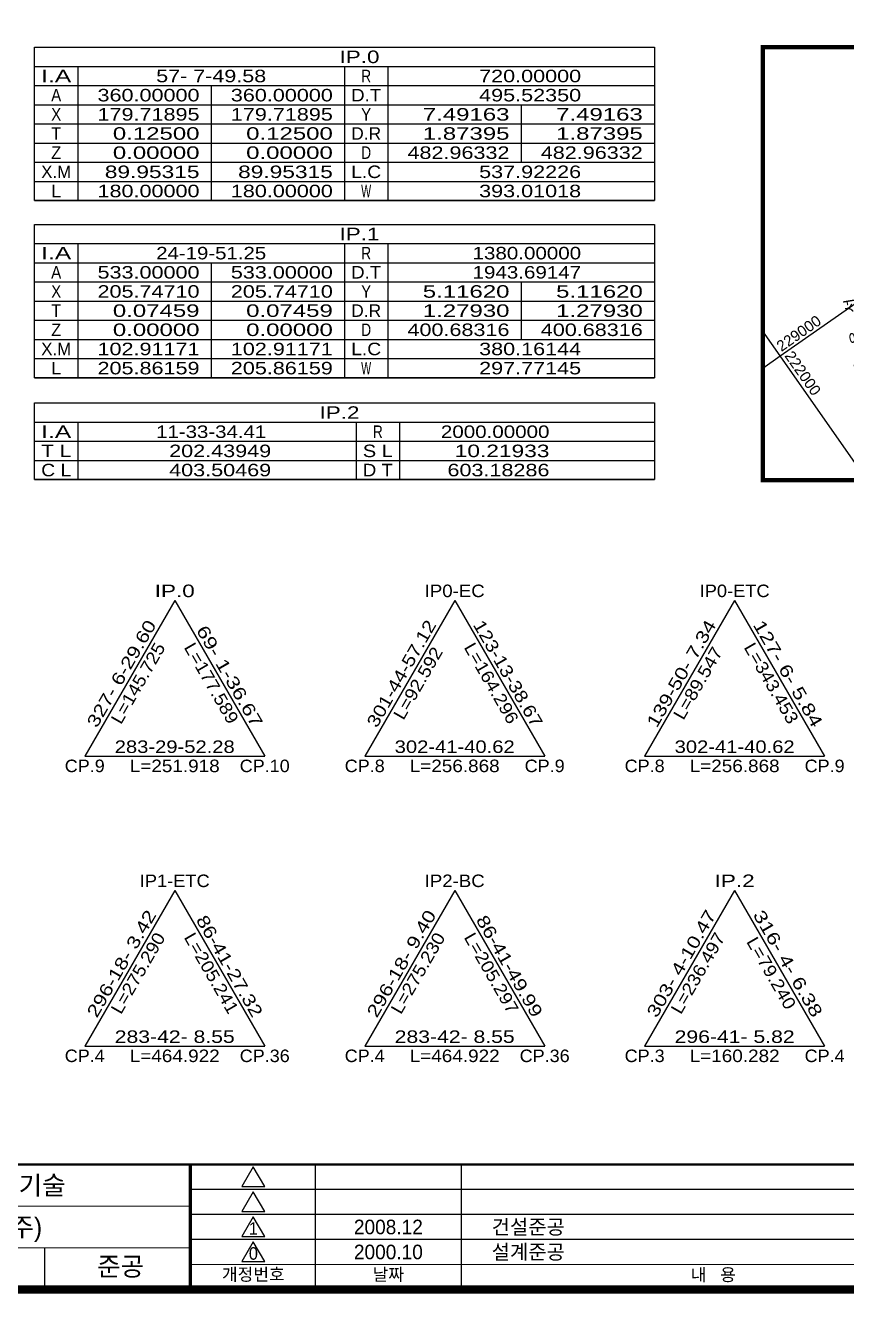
# Model space of a CAD drawing. Extents: x 225142 to 225983, y 224653 to 225247.
# Drawn here: x 225397.8 to 225595, y 224671.6 to 224976 of the extents above; entities that cross this region are included whole.
import ezdxf
from ezdxf.enums import TextEntityAlignment as Align

# ---------------------------------------------------------------- set-up
doc = ezdxf.new("R2010")
doc.units = 0
doc.header["$LTSCALE"] = 10
doc.header["$MEASUREMENT"] = 0
for name, color, linetype in [('CA-LEAL', 1, 'CONTINUOUS'), ('CA-LEAT', 3, 'CONTINUOUS'), ('CA-MACT', 7, 'CONTINUOUS'), ('CA-TABL-LIN1', 4, 'CONTINUOUS'), ('CA-TABL-LIN2', 1, 'CONTINUOUS'), ('CA-TABL-TEX1', 6, 'CONTINUOUS'), ('CA-TABL-TEX2', 3, 'CONTINUOUS'), ('CV-GRID-BORD', 4, 'CONTINUOUS'), ('CV-GRID-LINE', 1, 'CONTINUOUS'), ('CV-GRID-TEXT', 4, 'CONTINUOUS'), ('CX-BORD', 3, 'CONTINUOUS'), ('CX-BORD-LIN1', 4, 'CONTINUOUS'), ('CX-BORD-LIN2', 3, 'CONTINUOUS'), ('CX-BORD-TEX2', 7, 'CONTINUOUS'), ('CX-BORD-TEX3', 6, 'CONTINUOUS')]:
    doc.layers.add(name, color=color, linetype=linetype)
doc.styles.get("Standard").update_dxf_attribs({"font": 'Dotum.ttf'})
doc.styles.add('TB_TEXT', font='Dotum.ttf')
doc.styles.add('TB_WBTXT', font='Dotum.ttf')
doc.styles.add('TB_WMTXT', font='Dotum.ttf')

# ---------------------------------------------------------------- blocks, each defined once
blk = doc.blocks.new('CXBLKA1-KHCA1')
at = {"layer": 'CX-BORD-LIN1', "const_width": 2}
blk.add_lwpolyline([(796, 0), (0, 0), (0, 554), (796, 554)], close=True, dxfattribs=at)
at = {"layer": 'CX-BORD-LIN1'}
for points, const_width in [([(796, 30), (0, 30)], 0.6), ([(270, 0), (270, 30)], 0.8), ([(270, 0), (270, 30)], 0.6), ([(300, 0), (300, 30)], 0.3), ([(335, 0), (335, 30)], 0.3), ([(566, 6), (270, 6)], 0.2)]:
    blk.add_lwpolyline(points, dxfattribs=dict(at, const_width=const_width))
for points in [[(285.08, 29.47), (282.34, 24.71), (287.83, 24.71)], [(285.08, 23.47), (282.34, 18.71), (287.83, 18.71)], [(285.08, 17.47), (282.34, 12.71), (287.83, 12.71)], [(285.08, 11.47), (282.34, 6.71), (287.83, 6.71)]]:
    blk.add_lwpolyline(points, close=True, dxfattribs=at)
at = {"layer": 'CX-BORD-LIN2'}
for points in [[(566, 24), (270, 24)], [(566, 18), (270, 18)], [(566, 12), (270, 12)]]:
    blk.add_lwpolyline(points, dxfattribs=at)
at = {"layer": 'CX-BORD-LIN2', "const_width": 0.3}
for points in [[(270, 20), (130, 20)], [(270, 10), (0, 10)], [(235, 0), (235, 10)]]:
    blk.add_lwpolyline(points, dxfattribs=at)
at = {"layer": 'CX-BORD-LIN1', "style": 'TB_TEXT'}
for tag, height, p in [('TR_RNUM4', 3, (285.11, 26.64)), ('TR_RDAT4', 3.5, (317.5, 27)), ('TR_DGN4', 3.5, (459.12, 27)), ('TR_CHK4', 3.5, (499.12, 27)), ('TR_APP4', 3.5, (539.12, 27)), ('TR_RNUM3', 3, (285.11, 20.64)), ('TR_RDAT3', 3.5, (317.5, 21)), ('TR_DGN3', 3.5, (459.12, 21)), ('TR_CHK3', 3.5, (499.12, 21)), ('TR_APP3', 3.5, (539.12, 21)), ('TR_RNUM2', 3, (285.11, 14.64)), ('TR_RDAT2', 3.5, (317.5, 15)), ('TR_DGN2', 3.5, (459.12, 15)), ('TR_CHK2', 3.5, (499.12, 15)), ('TR_APP2', 3.5, (539.12, 15)), ('TR_RNUM1', 3, (285.11, 8.64)), ('TR_RDAT1', 3.5, (317.5, 9)), ('TR_DGN1', 3.5, (459.12, 9)), ('TR_CHK1', 3.5, (499.12, 9)), ('TR_APP1', 3.5, (539.12, 9))]:
    blk.add_attdef(tag, text='', height=height, dxfattribs=at).set_placement(p, align=Align.MIDDLE_CENTER)
for tag, p in [('TR_RCON4', (342.3, 27)), ('TR_RCON3', (342.3, 21)), ('TR_RCON2', (342.3, 15)), ('TR_RCON1', (342.3, 9))]:
    blk.add_attdef(tag, text='', height=3.5, dxfattribs=at).set_placement(p, align=Align.MIDDLE_LEFT)
at = {"layer": 'CX-BORD-LIN2', "style": 'TB_TEXT'}
blk.add_attdef('TD_VERSION', text='', height=3, rotation=90, dxfattribs=at).set_placement((800.5, 48.01), align=Align.MIDDLE_CENTER)
at = {"layer": 'CX-BORD-TEX2', "style": 'TB_WMTXT'}
for tag, height, p in [('TB_CNAME', 5, (15.34, 531.83)), ('TB_CSCOP', 4, (16.63, 523.83))]:
    blk.add_attdef(tag, text='', height=height, dxfattribs=at).set_placement(p, align=Align.BOTTOM_LEFT)
at = {"layer": 'CX-BORD-TEX2', "style": 'TB_WBTXT'}
for tag, height, p in [('TB_MTITIL', 10, (398, 533.33)), ('TB_STITL', 7, (398, 518.33))]:
    blk.add_attdef(tag, text='', height=height, dxfattribs=at).set_placement(p, align=Align.MIDDLE_CENTER)
at = {"layer": 'CX-BORD-TEX3', "style": 'TB_TEXT'}
for s, p in [('개정번호', (285.08, 3.66)), ('날짜', (317.5, 3.66)), ('내   용', (395.5, 3.58))]:
    blk.add_text(s, height=3, dxfattribs=at).set_placement(p, align=Align.MIDDLE)
for tag, height, p in [('TD_DCOMP', 4.5, (217.5, 25)), ('TD_CSECT', 4.5, (611, 25)), ('TD_DNAME_TOP', 4.5, (755, 25)), ('TD_DNAME_MAIN', 4.5, (755, 19.01)), ('TD_CCOMP', 4.5, (217.5, 15)), ('TD_HSCAL', 4.5, (626.7, 15.24)), ('TD_VSCAL', 4.5, (655.78, 15.24)), ('TD_DNAME_BOT', 3, (755, 13.65)), ('TD_CNAME', 4.5, (65, 5.75)), ('TD_FIELD', 4.5, (182.5, 5.53)), ('TD_CSTEP', 4.5, (253.24, 5.53)), ('TD_DWGCODE', 4.5, (641, 5.39)), ('TD_DWGNO', 4.5, (755, 5.39))]:
    blk.add_attdef(tag, text='', height=height, dxfattribs=at).set_placement(p, align=Align.MIDDLE_CENTER)
at = {"layer": 'CX-BORD-TEX3', "style": 'TB_TEXT', "width": 0.9}
blk.add_attdef('TD_CDIST', text='', height=4.5, dxfattribs=at).set_placement((656, 25), align=Align.MIDDLE_CENTER)

msp = doc.modelspace()

# ---------------------------------------------------------------- linework, layer by layer
at = {"layer": 'CA-LEAL', "linetype": 'Continuous'}
for p, q in [((225433.7, 224837.96), (225412.1, 224800.55)), ((225433.7, 224837.96), (225455.3, 224800.55)), ((225500.9, 224837.96), (225479.3, 224800.55)), ((225500.9, 224837.96), (225522.5, 224800.55)), ((225568.1, 224837.96), (225546.5, 224800.55)), ((225568.1, 224837.96), (225589.7, 224800.55)), ((225412.1, 224800.55), (225455.3, 224800.55)), ((225479.3, 224800.55), (225522.5, 224800.55)), ((225546.5, 224800.55), (225589.7, 224800.55)), ((225433.7, 224768.36), (225412.1, 224730.95)), ((225433.7, 224768.36), (225455.3, 224730.95)), ((225500.9, 224768.36), (225479.3, 224730.95)), ((225500.9, 224768.36), (225522.5, 224730.95)), ((225568.1, 224768.36), (225546.5, 224730.95)), ((225568.1, 224768.36), (225589.7, 224730.95)), ((225412.1, 224730.95), (225455.3, 224730.95)), ((225479.3, 224730.95), (225522.5, 224730.95)), ((225546.5, 224730.95), (225589.7, 224730.95))]:
    msp.add_line(p, q, dxfattribs=at)
at = {"layer": 'CA-TABL-LIN1'}
for p, q in [((225400.05, 224970.75), (225548.85, 224970.75)), ((225400.05, 224933.95), (225400.05, 224970.75)), ((225548.85, 224970.75), (225548.85, 224933.95)), ((225400.05, 224966.15), (225548.85, 224966.15)), ((225410.45, 224966.15), (225410.45, 224933.95)), ((225474.45, 224966.15), (225474.45, 224933.95)), ((225484.85, 224966.15), (225484.85, 224933.95)), ((225548.85, 224933.95), (225400.05, 224933.95)), ((225400.05, 224933.95), (225548.85, 224933.95)), ((225400.05, 224928.23), (225548.85, 224928.23)), ((225400.05, 224891.43), (225400.05, 224928.23)), ((225548.85, 224928.23), (225548.85, 224891.43)), ((225400.05, 224923.63), (225548.85, 224923.63)), ((225410.45, 224923.63), (225410.45, 224891.43)), ((225474.45, 224923.63), (225474.45, 224891.43)), ((225484.85, 224923.63), (225484.85, 224891.43)), ((225400.05, 224891.43), (225548.85, 224891.43)), ((225548.85, 224891.43), (225400.05, 224891.43)), ((225400.05, 224885.36), (225548.85, 224885.36)), ((225400.05, 224866.96), (225400.05, 224885.36)), ((225548.85, 224885.36), (225548.85, 224866.96)), ((225400.05, 224880.76), (225548.85, 224880.76)), ((225410.45, 224880.76), (225410.45, 224866.96)), ((225477.25, 224880.76), (225477.25, 224866.96)), ((225487.65, 224880.76), (225487.65, 224866.96)), ((225400.05, 224866.96), (225548.85, 224866.96)), ((225548.85, 224866.96), (225400.05, 224866.96))]:
    msp.add_line(p, q, dxfattribs=at)
at = {"layer": 'CA-TABL-LIN2'}
for p, q in [((225400.05, 224961.55), (225548.85, 224961.55)), ((225442.45, 224961.55), (225442.45, 224933.95)), ((225400.05, 224956.95), (225548.85, 224956.95)), ((225516.85, 224956.95), (225516.85, 224943.15)), ((225400.05, 224952.35), (225548.85, 224952.35)), ((225400.05, 224947.75), (225548.85, 224947.75)), ((225400.05, 224943.15), (225548.85, 224943.15)), ((225400.05, 224938.55), (225548.85, 224938.55)), ((225400.05, 224919.03), (225548.85, 224919.03)), ((225442.45, 224919.03), (225442.45, 224891.43)), ((225400.05, 224914.43), (225548.85, 224914.43)), ((225516.85, 224914.43), (225516.85, 224900.63)), ((225400.05, 224909.83), (225548.85, 224909.83)), ((225400.05, 224905.23), (225548.85, 224905.23)), ((225400.05, 224900.63), (225548.85, 224900.63)), ((225400.05, 224896.03), (225548.85, 224896.03)), ((225400.05, 224876.16), (225548.85, 224876.16)), ((225400.05, 224871.56), (225548.85, 224871.56))]:
    msp.add_line(p, q, dxfattribs=at)
at = {"layer": 'CV-GRID-BORD', "const_width": 1}
msp.add_lwpolyline([(225574.85, 224866.83), (225930.93, 224866.83), (225930.93, 224970.75), (225574.85, 224970.75)], close=True, dxfattribs=at)
at = {"layer": 'CV-GRID-LINE', "linetype": 'Continuous'}
for p, q in [((225579.03, 224896.65), (225660.94, 224954.01)), ((225579.03, 224896.65), (225574.85, 224902.62)), ((225574.85, 224893.73), (225579.03, 224896.65)), ((225599.91, 224866.83), (225579.03, 224896.65))]:
    msp.add_line(p, q, dxfattribs=at)

# ---------------------------------------------------------------- block references
at = {"layer": 'CX-BORD'}
ref = msp.add_blockref('CXBLKA1-KHCA1', (225167.48, 224672.57), dxfattribs=at)
ref.add_attrib('TD_DCOMP', '(주) 한국종합기술', dxfattribs={"layer": 'CX-BORD-TEX3', "height": 4.5, "style": 'TB_TEXT'}).set_placement((225384.98, 224697.57), align=Align.MIDDLE_CENTER)
ref.add_attrib('TD_CCOMP', '삼성물산 (주)', dxfattribs={"layer": 'CX-BORD-TEX3', "height": 4.5, "style": 'TB_TEXT'}).set_placement((225384.98, 224687.57), align=Align.MIDDLE_CENTER)
ref.add_attrib('TD_CSTEP', '준공', dxfattribs={"layer": 'CX-BORD-TEX3', "height": 4.5, "style": 'TB_TEXT'}).set_placement((225420.72, 224678.1), align=Align.MIDDLE_CENTER)
ref.add_attrib('TR_RNUM1', '0', dxfattribs={"layer": 'CX-BORD-LIN1', "height": 3, "style": 'TB_TEXT'}).set_placement((225452.58, 224681.21), align=Align.MIDDLE_CENTER)
ref.add_attrib('TR_RDAT1', '2000.10', dxfattribs={"layer": 'CX-BORD-LIN1', "height": 3.5, "style": 'TB_TEXT'}).set_placement((225484.98, 224681.57), align=Align.MIDDLE_CENTER)
ref.add_attrib('TR_RCON1', '설계준공', dxfattribs={"layer": 'CX-BORD-LIN1', "height": 3.5, "style": 'TB_TEXT'}).set_placement((225509.78, 224681.57), align=Align.MIDDLE_LEFT)
ref.add_attrib('TR_RNUM2', '1', dxfattribs={"layer": 'CX-BORD-LIN1', "height": 3, "style": 'TB_TEXT'}).set_placement((225452.58, 224687.21), align=Align.MIDDLE_CENTER)
ref.add_attrib('TR_RDAT2', '2008.12', dxfattribs={"layer": 'CX-BORD-LIN1', "height": 3.5, "style": 'TB_TEXT'}).set_placement((225484.98, 224687.57), align=Align.MIDDLE_CENTER)
ref.add_attrib('TR_RCON2', '건설준공', dxfattribs={"layer": 'CX-BORD-LIN1', "height": 3.5, "style": 'TB_TEXT'}).set_placement((225509.78, 224687.57), align=Align.MIDDLE_LEFT)

# ---------------------------------------------------------------- texts
at = {"layer": 'CA-LEAT'}
for s, rotation, width, p, p2 in [('IP.0', 0, 1.239306, (225428.9, 224838.76), (225438.5, 224838.76)), ('IP0-EC', 0, 1.009301, (225493.7, 224838.76), (225508.1, 224838.76)), ('IP0-ETC', 0, 1.006143, (225559.7, 224838.76), (225576.5, 224838.76)), ('327- 6-29.60', 60, 1.054426, (225415.01, 224807.19), (225429.41, 224832.13)), ('301-44-57.12', 60, 1.015822, (225482.21, 224807.19), (225496.61, 224832.13)), ('123-13-38.67', 300, 1.015822, (225505.2, 224832.13), (225519.6, 224807.19)), ('139-50- 7.34', 60, 1.054426, (225549.41, 224807.19), (225563.81, 224832.13)), ('127- 6- 5.84', 300, 1.096081, (225572.4, 224832.13), (225586.8, 224807.19)), (' 69- 1-36.67', 300, 1.096081, (225438, 224832.13), (225452.4, 224807.19)), ('L=145.725', 60, 1.036811, (225420.79, 224808), (225431.59, 224826.71)), ('L=177.589', 300, 1.036811, (225435.81, 224826.71), (225446.61, 224808)), ('L=92.592', 60, 1.043309, (225488.59, 224809.04), (225498.19, 224825.67)), ('L=164.296', 300, 1.036811, (225503.01, 224826.71), (225513.81, 224808)), ('L=89.547', 60, 1.043309, (225555.79, 224809.04), (225565.39, 224825.67)), ('L=343.453', 300, 1.036811, (225570.21, 224826.71), (225581.01, 224808)), ('283-29-52.28', 0, 1.015822, (225419.3, 224801.35), (225448.1, 224801.35)), ('302-41-40.62', 0, 1.015822, (225486.5, 224801.35), (225515.3, 224801.35)), ('302-41-40.62', 0, 1.015822, (225553.7, 224801.35), (225582.5, 224801.35)), ('CP.9', 0, 0.992175, (225407.3, 224796.75), (225416.9, 224796.75)), ('L=251.918', 0, 1.036811, (225422.9, 224796.75), (225444.5, 224796.75)), ('CP.10', 0, 0.991258, (225449.3, 224796.75), (225461.3, 224796.75)), ('CP.8', 0, 0.992175, (225474.5, 224796.75), (225484.1, 224796.75)), ('L=256.868', 0, 1.036811, (225490.1, 224796.75), (225511.7, 224796.75)), ('CP.9', 0, 0.992175, (225517.7, 224796.75), (225527.3, 224796.75)), ('CP.8', 0, 0.992175, (225541.7, 224796.75), (225551.3, 224796.75)), ('L=256.868', 0, 1.036811, (225557.3, 224796.75), (225578.9, 224796.75)), ('CP.9', 0, 0.992175, (225584.9, 224796.75), (225594.5, 224796.75)), ('IP1-ETC', 0, 1.006143, (225425.3, 224769.16), (225442.1, 224769.16)), ('IP2-BC', 0, 0.994546, (225493.7, 224769.16), (225508.1, 224769.16)), ('IP.2', 0, 1.239306, (225563.3, 224769.16), (225572.9, 224769.16)), ('296-18- 3.42', 60, 1.054426, (225415.01, 224737.58), (225429.41, 224762.52)), ('296-18- 9.40', 60, 1.054426, (225482.21, 224737.58), (225496.61, 224762.52)), ('303- 4-10.47', 60, 1.054426, (225549.41, 224737.58), (225563.81, 224762.52)), ('316- 4- 6.38', 300, 1.096081, (225572.4, 224762.52), (225586.8, 224737.58)), (' 86-41-27.32', 300, 1.054426, (225438, 224762.52), (225452.4, 224737.58)), (' 86-41-49.99', 300, 1.054426, (225505.2, 224762.52), (225519.6, 224737.58)), ('L=275.290', 60, 1.036811, (225420.79, 224738.4), (225431.59, 224757.1)), ('L=205.241', 300, 1.036811, (225435.81, 224757.1), (225446.61, 224738.4)), ('L=275.230', 60, 1.036811, (225487.99, 224738.4), (225498.79, 224757.1)), ('L=205.297', 300, 1.036811, (225503.01, 224757.1), (225513.81, 224738.4)), ('L=236.497', 60, 1.036811, (225555.19, 224738.4), (225565.99, 224757.1)), ('L=79.240', 300, 1.043309, (225570.81, 224756.07), (225580.41, 224739.44)), ('283-42- 8.55', 0, 1.054426, (225419.3, 224731.75), (225448.1, 224731.75)), ('283-42- 8.55', 0, 1.054426, (225486.5, 224731.75), (225515.3, 224731.75)), ('296-41- 5.82', 0, 1.054426, (225553.7, 224731.75), (225582.5, 224731.75)), ('CP.4', 0, 0.992175, (225407.3, 224727.15), (225416.9, 224727.15)), ('L=464.922', 0, 1.036811, (225422.9, 224727.15), (225444.5, 224727.15)), ('CP.36', 0, 0.991258, (225449.3, 224727.15), (225461.3, 224727.15)), ('CP.4', 0, 0.992175, (225474.5, 224727.15), (225484.1, 224727.15)), ('L=464.922', 0, 1.036811, (225490.1, 224727.15), (225511.7, 224727.15)), ('CP.36', 0, 0.991258, (225516.5, 224727.15), (225528.5, 224727.15)), ('CP.3', 0, 0.992175, (225541.7, 224727.15), (225551.3, 224727.15)), ('L=160.282', 0, 1.036811, (225557.3, 224727.15), (225578.9, 224727.15)), ('CP.4', 0, 0.992175, (225584.9, 224727.15), (225594.5, 224727.15))]:
    msp.add_text(s, height=3, rotation=rotation, dxfattribs=dict(at, width=width)).set_placement(p, p2, align=Align.FIT)
at = {"layer": 'CA-MACT'}
msp.add_text('이    음    선', height=2.85, rotation=99.4691, dxfattribs=at).set_placement((225600.33, 224892.01))
at = {"layer": 'CA-TABL-TEX1'}
for s, width, p, p2 in [('IP.0', 1.239306, (225473.25, 224966.95), (225482.85, 224966.95)), ('I.A', 1.328926, (225401.65, 224962.35), (225408.85, 224962.35)), ('R', 0.861988, (225478.45, 224962.35), (225480.85, 224962.35)), ('A', 0.86325, (225404.05, 224957.75), (225406.45, 224957.75)), ('D.T', 1.026582, (225476.05, 224957.75), (225483.25, 224957.75)), ('X', 0.954045, (225404.05, 224953.15), (225406.45, 224953.15)), ('Y', 0.957143, (225478.45, 224953.15), (225480.85, 224953.15)), ('T', 0.987605, (225404.05, 224948.55), (225406.45, 224948.55)), ('D.R', 0.977238, (225476.05, 224948.55), (225483.25, 224948.55)), ('Z', 0.954045, (225404.05, 224943.95), (225406.45, 224943.95)), ('D', 0.794609, (225478.45, 224943.95), (225480.85, 224943.95)), ('X.M', 0.966557, (225401.65, 224939.35), (225408.85, 224939.35)), ('L.C', 1.05537, (225476.05, 224939.35), (225483.25, 224939.35)), ('L', 1.06426, (225404.05, 224934.75), (225406.45, 224934.75)), ('W', 0.645077, (225478.45, 224934.75), (225480.85, 224934.75)), ('IP.1', 1.239306, (225473.25, 224924.43), (225482.85, 224924.43)), ('I.A', 1.328926, (225401.65, 224919.83), (225408.85, 224919.83)), ('R', 0.861988, (225478.45, 224919.83), (225480.85, 224919.83)), ('A', 0.86325, (225404.05, 224915.23), (225406.45, 224915.23)), ('D.T', 1.026582, (225476.05, 224915.23), (225483.25, 224915.23)), ('X', 0.954045, (225404.05, 224910.63), (225406.45, 224910.63)), ('Y', 0.957143, (225478.45, 224910.63), (225480.85, 224910.63)), ('T', 0.987605, (225404.05, 224906.03), (225406.45, 224906.03)), ('D.R', 0.977238, (225476.05, 224906.03), (225483.25, 224906.03)), ('Z', 0.954045, (225404.05, 224901.43), (225406.45, 224901.43)), ('D', 0.794609, (225478.45, 224901.43), (225480.85, 224901.43)), ('X.M', 0.966557, (225401.65, 224896.83), (225408.85, 224896.83)), ('L.C', 1.05537, (225476.05, 224896.83), (225483.25, 224896.83)), ('L', 1.06426, (225404.05, 224892.23), (225406.45, 224892.23)), ('W', 0.645077, (225478.45, 224892.23), (225480.85, 224892.23)), ('IP.2', 1.239306, (225468.45, 224881.56), (225478.05, 224881.56)), ('I.A', 1.328926, (225401.65, 224876.96), (225408.85, 224876.96)), ('R', 0.861988, (225481.25, 224876.96), (225483.65, 224876.96)), ('T L', 1.184729, (225401.65, 224872.36), (225408.85, 224872.36)), ('S L', 1.141161, (225478.85, 224872.36), (225486.05, 224872.36)), ('C L', 1.082497, (225401.65, 224867.76), (225408.85, 224867.76)), ('D T', 1.052231, (225478.85, 224867.76), (225486.05, 224867.76))]:
    msp.add_text(s, height=3, rotation=0, dxfattribs=dict(at, width=width)).set_placement(p, p2, align=Align.FIT)
at = {"layer": 'CA-TABL-TEX2'}
for s, width, p, p2 in [('57- 7-49.58', 1.060952, (225429.25, 224962.35), (225455.65, 224962.35)), ('57- 7-49.58', 1.060952, (225429.25, 224962.35), (225455.65, 224962.35)), ('   720.00000', 1.143744, (225502.45, 224962.35), (225531.25, 224962.35)), ('   360.00000', 1.143744, (225410.85, 224957.75), (225439.65, 224957.75)), ('   360.00000', 1.143744, (225442.85, 224957.75), (225471.65, 224957.75)), ('   495.52350', 1.143744, (225502.45, 224957.75), (225531.25, 224957.75)), ('   179.71895', 1.143744, (225410.85, 224953.15), (225439.65, 224953.15)), ('   179.71895', 1.143744, (225442.85, 224953.15), (225471.65, 224953.15)), ('     7.49163', 1.246512, (225485.25, 224953.15), (225514.05, 224953.15)), ('     7.49163', 1.246512, (225517.25, 224953.15), (225546.05, 224953.15)), ('     0.12500', 1.246512, (225410.85, 224948.55), (225439.65, 224948.55)), ('     0.12500', 1.246512, (225442.85, 224948.55), (225471.65, 224948.55)), ('     1.87395', 1.246512, (225485.25, 224948.55), (225514.05, 224948.55)), ('     1.87395', 1.246512, (225517.25, 224948.55), (225546.05, 224948.55)), ('     0.00000', 1.246512, (225410.85, 224943.95), (225439.65, 224943.95)), ('     0.00000', 1.246512, (225442.85, 224943.95), (225471.65, 224943.95)), ('   482.96332', 1.143744, (225485.25, 224943.95), (225514.05, 224943.95)), ('   482.96332', 1.143744, (225517.25, 224943.95), (225546.05, 224943.95)), ('    89.95315', 1.192919, (225410.85, 224939.35), (225439.65, 224939.35)), ('    89.95315', 1.192919, (225442.85, 224939.35), (225471.65, 224939.35)), ('   537.92226', 1.143744, (225502.45, 224939.35), (225531.25, 224939.35)), ('   180.00000', 1.143744, (225410.85, 224934.75), (225439.65, 224934.75)), ('   180.00000', 1.143744, (225442.85, 224934.75), (225471.65, 224934.75)), ('   393.01018', 1.143744, (225502.45, 224934.75), (225531.25, 224934.75)), ('24-19-51.25', 1.018467, (225429.25, 224919.83), (225455.65, 224919.83)), ('24-19-51.25', 1.018467, (225429.25, 224919.83), (225455.65, 224919.83)), ('  1380.00000', 1.098463, (225502.45, 224919.83), (225531.25, 224919.83)), ('   533.00000', 1.143744, (225410.85, 224915.23), (225439.65, 224915.23)), ('   533.00000', 1.143744, (225442.85, 224915.23), (225471.65, 224915.23)), ('  1943.69147', 1.098463, (225502.45, 224915.23), (225531.25, 224915.23)), ('   205.74710', 1.143744, (225410.85, 224910.63), (225439.65, 224910.63)), ('   205.74710', 1.143744, (225442.85, 224910.63), (225471.65, 224910.63)), ('     5.11620', 1.246512, (225485.25, 224910.63), (225514.05, 224910.63)), ('     5.11620', 1.246512, (225517.25, 224910.63), (225546.05, 224910.63)), ('     0.07459', 1.246512, (225410.85, 224906.03), (225439.65, 224906.03)), ('     0.07459', 1.246512, (225442.85, 224906.03), (225471.65, 224906.03)), ('     1.27930', 1.246512, (225485.25, 224906.03), (225514.05, 224906.03)), ('     1.27930', 1.246512, (225517.25, 224906.03), (225546.05, 224906.03)), ('     0.00000', 1.246512, (225410.85, 224901.43), (225439.65, 224901.43)), ('     0.00000', 1.246512, (225442.85, 224901.43), (225471.65, 224901.43)), ('   400.68316', 1.143744, (225485.25, 224901.43), (225514.05, 224901.43)), ('   400.68316', 1.143744, (225517.25, 224901.43), (225546.05, 224901.43)), ('   102.91171', 1.143744, (225410.85, 224896.83), (225439.65, 224896.83)), ('   102.91171', 1.143744, (225442.85, 224896.83), (225471.65, 224896.83)), ('   380.16144', 1.143744, (225502.45, 224896.83), (225531.25, 224896.83)), ('   205.86159', 1.143744, (225410.85, 224892.23), (225439.65, 224892.23)), ('   205.86159', 1.143744, (225442.85, 224892.23), (225471.65, 224892.23)), ('   297.77145', 1.143744, (225502.45, 224892.23), (225531.25, 224892.23)), ('11-33-34.41', 1.018467, (225429.25, 224876.96), (225455.65, 224876.96)), ('11-33-34.41', 1.018467, (225429.25, 224876.96), (225455.65, 224876.96)), ('  2000.00000', 1.098463, (225494.85, 224876.96), (225523.65, 224876.96)), ('   202.43949', 1.143744, (225428.05, 224872.36), (225456.85, 224872.36)), ('    10.21933', 1.192919, (225494.85, 224872.36), (225523.65, 224872.36)), ('   403.50469', 1.143744, (225428.05, 224867.76), (225456.85, 224867.76)), ('   603.18286', 1.143744, (225494.85, 224867.76), (225523.65, 224867.76))]:
    msp.add_text(s, height=3, rotation=0, dxfattribs=dict(at, width=width)).set_placement(p, p2, align=Align.FIT)
at = {"layer": 'CV-GRID-TEXT', "width": 0.94962}
for s, rotation, p, p2 in [('229000', 35, (225579.33, 224897.58), (225589.16, 224904.47)), ('222000', 305, (225579.97, 224896.68), (225586.85, 224886.85))]:
    msp.add_text(s, height=2.6, rotation=rotation, dxfattribs=at).set_placement(p, p2, align=Align.FIT)

doc.saveas('drawing.dxf')
